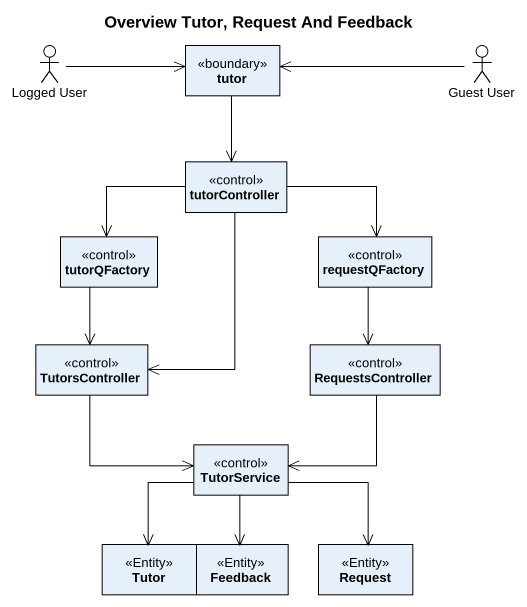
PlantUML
@startuml
title Overview Tutor, Request And Feedback
allowmixing
hide circle
hide empty members
actor "Logged User" as Logged_User
class tutor <<boundary>>
actor "Guest User" as Guest_User
class tutorController <<control>>
class tutorQFactory <<control>>
class requestQFactory <<control>>
class TutorsController <<control>>
class RequestsController <<control>>
class TutorService <<control>>
class Tutor <<Entity>>
class Feedback <<Entity>>
class Request <<Entity>>
Logged_User -right-> tutor
tutor --> tutorController
Guest_User -left-> tutor
tutorController -left-> tutorQFactory
tutorController -right-> requestQFactory
tutorController --> TutorsController
tutorQFactory --> TutorsController
requestQFactory --> RequestsController
TutorsController --> TutorService
RequestsController --> TutorService
TutorService --> Tutor
TutorService --> Feedback
TutorService --> Request
@enduml
